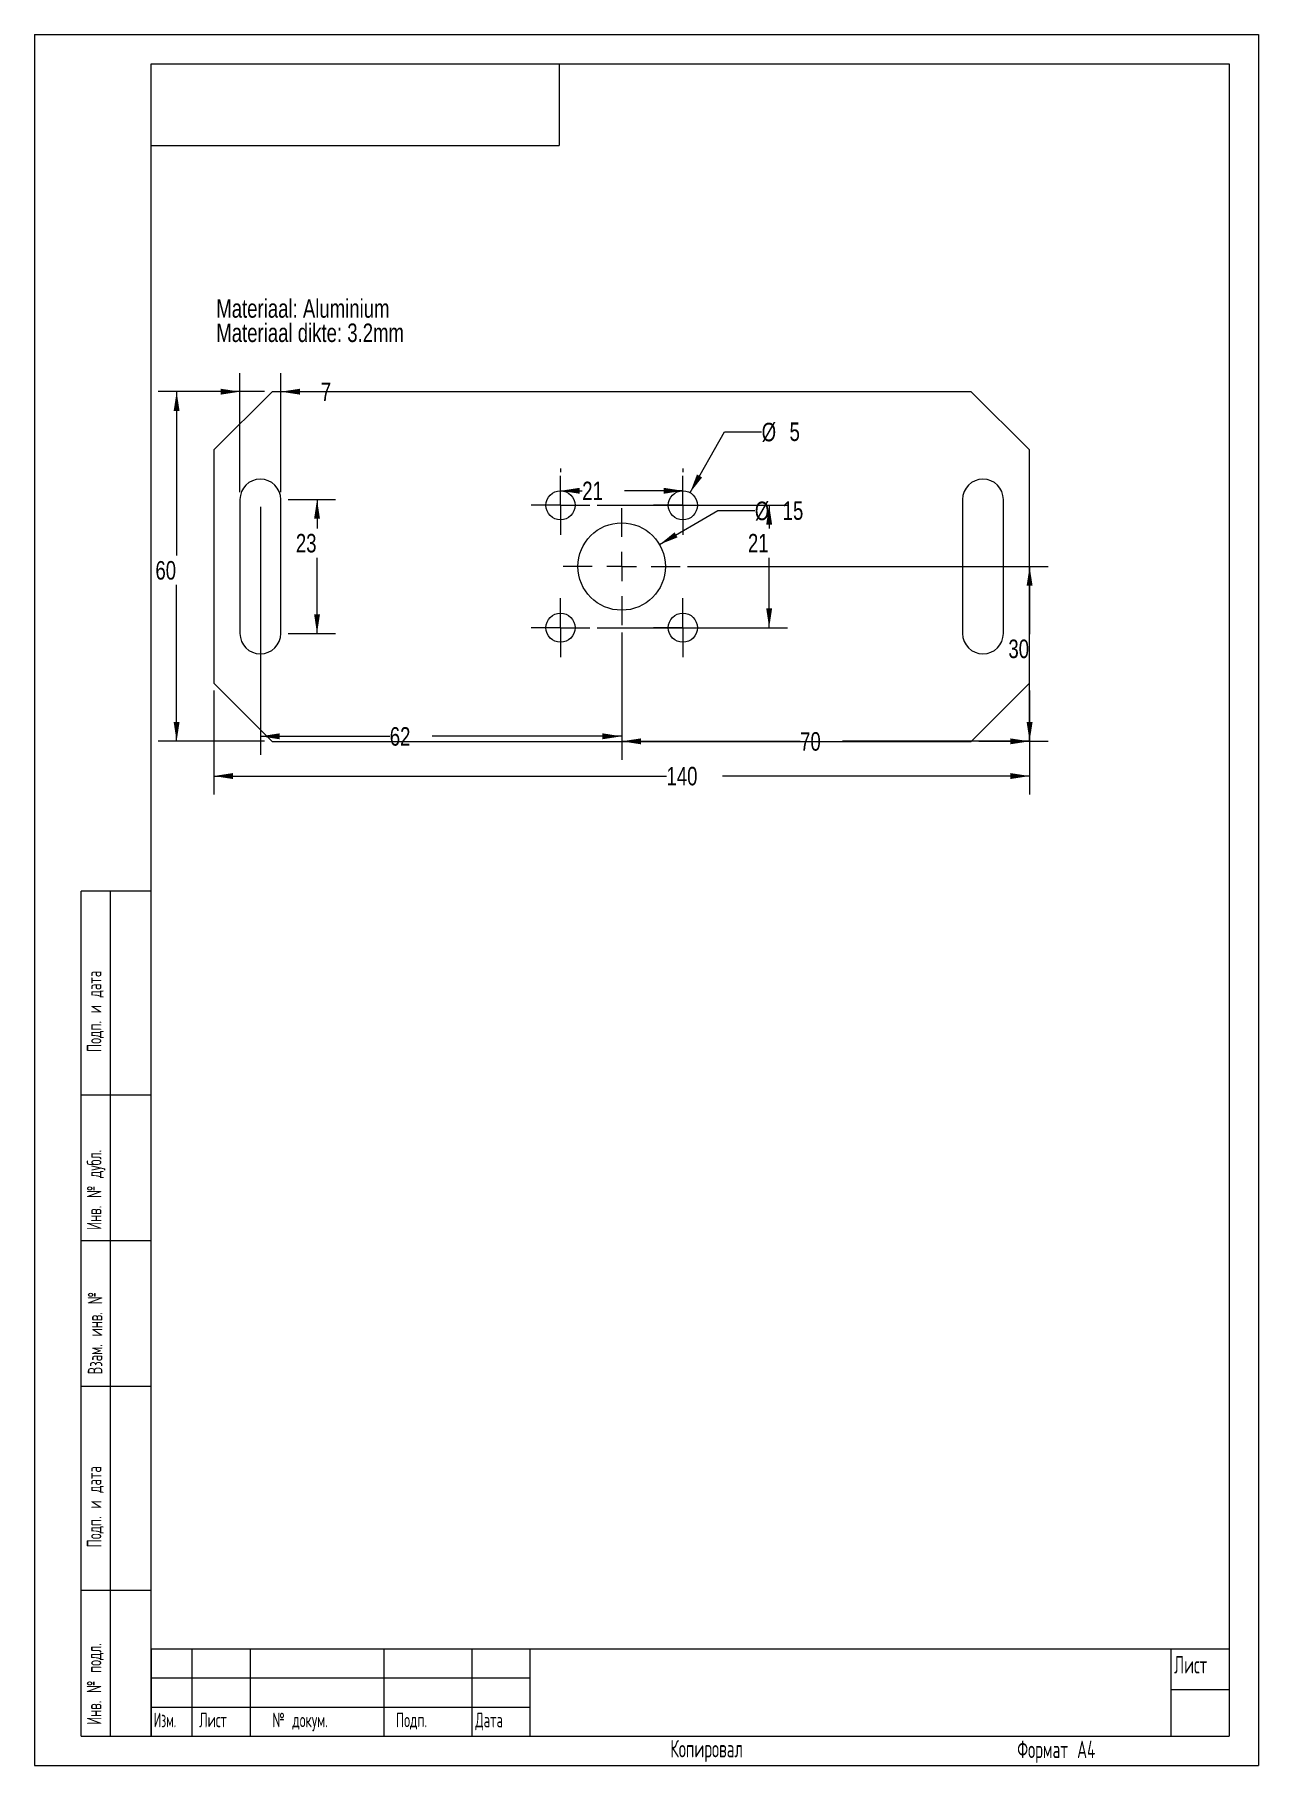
# Model space of a CAD drawing. Header units: millimetres. Extents: x 0 to 210, y 0 to 297.
import ezdxf

# ---------------------------------------------------------------- set-up
doc = ezdxf.new("R2010")
doc.units = ezdxf.units.MM
doc.styles.add('SLDTEXTSTYLE0', font='TXT', dxfattribs={"width": 0.75})
doc.styles.add('SLDTEXTSTYLE1', font='TXT', dxfattribs={"width": 0.605, "bigfont": 'bigfont'})
doc.styles.add('SLDTEXTSTYLE2', font='TXT', dxfattribs={"width": 0.559019, "bigfont": 'bigfont'})
doc.dimstyles.new('SLDDIMSTYLE0', dxfattribs={"dimtxt": 3.175, "dimasz": 3.302, "dimexe": 0, "dimexo": 0.0625, "dimgap": 0.79375, "dimtad": 0, "dimtih": 1, "dimtoh": 1, "dimrnd": 1e-09, "dimzin": 12, "dimdsep": 46, "dimtxsty": 'SLDTEXTSTYLE0', "dimsah": 1, "dimcen": 0.09, "dimadec": 0, "dimazin": 3, "dimtfac": 1, "dimtofl": 0, "dimtmove": 0, "dimatfit": 3, "dimfxl": 1, "dimfrac": 2, "dimtolj": 1, "dimtzin": 12, "dimarcsym": 0})
doc.dimstyles.new('SLDDIMSTYLE1', dxfattribs={"dimtxt": 3.175, "dimasz": 3.302, "dimexe": 0, "dimexo": 0.0625, "dimgap": 0.79375, "dimtad": 0, "dimtih": 1, "dimtoh": 1, "dimrnd": 1e-09, "dimzin": 12, "dimdsep": 46, "dimtxsty": 'SLDTEXTSTYLE0', "dimsah": 1, "dimcen": 0.09, "dimadec": 0, "dimazin": 3, "dimtfac": 1, "dimtmove": 0, "dimatfit": 0, "dimfxl": 1, "dimfrac": 2, "dimtolj": 1, "dimtzin": 12, "dimarcsym": 0})
doc.dimstyles.new('SLDDIMSTYLE2', dxfattribs={"dimtxt": 3.175, "dimasz": 3.302, "dimexe": 0, "dimexo": 0.0625, "dimgap": 0.79375, "dimtad": 0, "dimtih": 1, "dimtoh": 1, "dimrnd": 1e-09, "dimzin": 12, "dimdsep": 46, "dimtxsty": 'SLDTEXTSTYLE0', "dimsah": 1, "dimcen": 0, "dimadec": 0, "dimazin": 3, "dimtfac": 1, "dimtofl": 0, "dimtmove": 0, "dimatfit": 3, "dimfxl": 1, "dimfrac": 2, "dimtolj": 1, "dimtzin": 12, "dimarcsym": 0})

# ---------------------------------------------------------------- blocks, each defined once
blk = doc.blocks.new('SW_NOTE_0')
at = {"color": 0, "linetype": 'Continuous', "lineweight": 0, "char_height": 3.175, "attachment_point": 1, "style": 'SLDTEXTSTYLE0'}
for s, insert in [('Materiaal: Aluminium', (0, 4.09)), ('Materiaal dikte: 3.2mm', (0, -0.08))]:
    blk.add_mtext(s, dxfattribs=dict(at, insert=insert))
blk = doc.blocks.new('_D')
at = {"color": 7, "linetype": 'Continuous', "lineweight": 0}
for p, q in [((30.74, 184.46), (30.74, 166.6)), ((170.74, 184.46), (170.74, 166.6)), ((30.74, 169.77), (108.43, 169.77)), ((170.74, 169.77), (118.05, 169.77))]:
    blk.add_line(p, q, dxfattribs=at)
for points in [[(30.74, 169.77), (34.04, 169.26), (34.04, 170.28)], [(170.74, 169.77), (167.44, 170.28), (167.44, 169.26)]]:
    blk.add_solid(points, dxfattribs=at)
at = {"color": 7, "linetype": 'Continuous', "lineweight": 0, "insert": (108.43, 171.35, -1.5), "char_height": 3.175, "attachment_point": 1, "style": 'SLDTEXTSTYLE0'}
blk.add_mtext('140', dxfattribs=at)
blk = doc.blocks.new('_D_1')
at = {"color": 7, "linetype": 'Continuous', "lineweight": 0}
for p, q in [((39.47, 235.73), (21.19, 235.73)), ((24.37, 235.73), (24.37, 207.6)), ((24.37, 175.73), (24.37, 202.56)), ((39.47, 175.73), (21.19, 175.73))]:
    blk.add_line(p, q, dxfattribs=at)
for points in [[(24.37, 235.73), (23.86, 232.42), (24.87, 232.42)], [(24.37, 175.73), (24.87, 179.03), (23.86, 179.03)]]:
    blk.add_solid(points, dxfattribs=at)
at = {"color": 7, "linetype": 'Continuous', "lineweight": 0, "insert": (20.73, 206.66, -1.5), "char_height": 3.175, "attachment_point": 1, "style": 'SLDTEXTSTYLE0'}
blk.add_mtext('60', dxfattribs=at)
blk = doc.blocks.new('_D_2')
at = {"color": 7, "linetype": 'Continuous', "lineweight": 0}
for p, q in [((35.24, 218.5), (35.24, 238.9)), ((42.24, 218.5), (42.24, 238.9)), ((35.24, 235.73), (28.89, 235.73)), ((42.24, 235.73), (49.11, 235.73))]:
    blk.add_line(p, q, dxfattribs=at)
for points in [[(35.24, 235.73), (31.94, 236.23), (31.94, 235.22)], [(42.24, 235.73), (45.54, 235.22), (45.54, 236.23)]]:
    blk.add_solid(points, dxfattribs=at)
at = {"color": 7, "linetype": 'Continuous', "lineweight": 0, "insert": (49.11, 237.3, -1.5), "char_height": 3.17, "attachment_point": 1, "style": 'SLDTEXTSTYLE0'}
blk.add_mtext('7', dxfattribs=at)
blk = doc.blocks.new('_D_3')
at = {"color": 7, "linetype": 'Continuous', "lineweight": 0}
for p, q in [((43.51, 217.23), (51.64, 217.23)), ((48.46, 217.23), (48.46, 212.26)), ((48.46, 194.23), (48.46, 207.22)), ((43.51, 194.23), (51.64, 194.23))]:
    blk.add_line(p, q, dxfattribs=at)
for points in [[(48.46, 217.23), (47.96, 213.92), (48.97, 213.92)], [(48.46, 194.23), (48.97, 197.53), (47.96, 197.53)]]:
    blk.add_solid(points, dxfattribs=at)
at = {"color": 7, "linetype": 'Continuous', "lineweight": 0, "insert": (44.83, 211.32, -1.5), "char_height": 3.175, "attachment_point": 1, "style": 'SLDTEXTSTYLE0'}
blk.add_mtext('23', dxfattribs=at)
blk = doc.blocks.new('_D_4')
at = {"color": 7, "linetype": 'Continuous', "lineweight": 0}
for p, q in [((38.74, 215.96), (38.74, 173.42)), ((100.74, 194.42), (100.74, 173.42)), ((38.74, 176.59), (60.94, 176.59)), ((100.74, 176.59), (68.21, 176.59))]:
    blk.add_line(p, q, dxfattribs=at)
for points in [[(38.74, 176.59), (42.04, 176.08), (42.04, 177.1)], [(100.74, 176.59), (97.44, 177.1), (97.44, 176.08)]]:
    blk.add_solid(points, dxfattribs=at)
at = {"color": 7, "linetype": 'Continuous', "lineweight": 0, "insert": (60.94, 178.16, -1.5), "char_height": 3.175, "attachment_point": 1, "style": 'SLDTEXTSTYLE0'}
blk.add_mtext('62', dxfattribs=at)
blk = doc.blocks.new('_D_5')
at = {"color": 7, "linetype": 'Continuous', "lineweight": 0}
for p, q in [((90.24, 222.54), (90.24, 221.9)), ((111.24, 222.54), (111.24, 221.9)), ((90.24, 218.72), (93.97, 218.72)), ((111.24, 218.72), (101.25, 218.72))]:
    blk.add_line(p, q, dxfattribs=at)
for points in [[(90.24, 218.72), (93.54, 218.21), (93.54, 219.23)], [(111.24, 218.72), (107.94, 219.23), (107.94, 218.21)]]:
    blk.add_solid(points, dxfattribs=at)
at = {"color": 7, "linetype": 'Continuous', "lineweight": 0, "insert": (93.97, 220.29, -1.5), "char_height": 3.175, "attachment_point": 1, "style": 'SLDTEXTSTYLE0'}
blk.add_mtext('21', dxfattribs=at)
blk = doc.blocks.new('_D_6')
at = {"color": 7, "linetype": 'Continuous', "lineweight": 0}
for p, q in [((112.47, 218.4), (118.41, 228.85)), ((118.41, 228.85), (124.76, 228.85))]:
    blk.add_line(p, q, dxfattribs=at)
blk.add_solid([(112.47, 218.4), (114.55, 221.02), (113.66, 221.52)], dxfattribs=at)
at = {"color": 7, "linetype": 'Continuous', "lineweight": 0, "attachment_point": 1, "style": 'SLDTEXTSTYLE0'}
for s, insert, char_height in [('%%c', (124.76, 230.39, -1.5), 3.175), ('5', (129.55, 230.44, -1.5), 3.17)]:
    blk.add_mtext(s, dxfattribs=dict(at, insert=insert, char_height=char_height))
blk = doc.blocks.new('_D_7')
at = {"color": 7, "linetype": 'Continuous', "lineweight": 0}
for p, q in [((107.22, 209.5), (117.24, 215.32)), ((117.24, 215.32), (123.59, 215.32))]:
    blk.add_line(p, q, dxfattribs=at)
blk.add_solid([(107.22, 209.5), (110.33, 210.72), (109.82, 211.59)], dxfattribs=at)
at = {"color": 7, "linetype": 'Continuous', "lineweight": 0, "char_height": 3.175, "attachment_point": 1, "style": 'SLDTEXTSTYLE0'}
for s, insert in [('%%c', (123.59, 216.86, -1.5)), ('15', (128.37, 216.91, -1.5))]:
    blk.add_mtext(s, dxfattribs=dict(at, insert=insert))
blk = doc.blocks.new('_D_8')
at = {"color": 7, "linetype": 'Continuous', "lineweight": 0}
for p, q in [((96.55, 216.23), (129.22, 216.23)), ((126.05, 216.23), (126.05, 212.26)), ((126.05, 195.23), (126.05, 207.22)), ((96.55, 195.23), (129.22, 195.23))]:
    blk.add_line(p, q, dxfattribs=at)
for points in [[(126.05, 216.23), (125.54, 212.92), (126.56, 212.92)], [(126.05, 195.23), (126.56, 198.53), (125.54, 198.53)]]:
    blk.add_solid(points, dxfattribs=at)
at = {"color": 7, "linetype": 'Continuous', "lineweight": 0, "insert": (122.41, 211.32, -1.5), "char_height": 3.175, "attachment_point": 1, "style": 'SLDTEXTSTYLE0'}
blk.add_mtext('21', dxfattribs=at)
blk = doc.blocks.new('_D_9')
at = {"color": 7, "linetype": 'Continuous', "lineweight": 0}
for p, q in [((100.74, 194.42), (100.74, 172.55)), ((170.74, 184.46), (170.74, 172.55)), ((100.74, 175.73), (131.36, 175.73)), ((170.74, 175.73), (138.63, 175.73))]:
    blk.add_line(p, q, dxfattribs=at)
for points in [[(100.74, 175.73), (104.04, 175.22), (104.04, 176.23)], [(170.74, 175.73), (167.44, 176.23), (167.44, 175.22)]]:
    blk.add_solid(points, dxfattribs=at)
at = {"color": 7, "linetype": 'Continuous', "lineweight": 0, "insert": (131.36, 177.3, -1.5), "char_height": 3.175, "attachment_point": 1, "style": 'SLDTEXTSTYLE0'}
blk.add_mtext('70', dxfattribs=at)
blk = doc.blocks.new('_D_10')
at = {"color": 7, "linetype": 'Continuous', "lineweight": 0}
for p, q in [((112.05, 205.73), (173.91, 205.73)), ((170.74, 205.73), (170.74, 194.14)), ((170.74, 175.73), (170.74, 189.1)), ((162.01, 175.73), (173.91, 175.73))]:
    blk.add_line(p, q, dxfattribs=at)
for points in [[(170.74, 205.73), (170.23, 202.42), (171.25, 202.42)], [(170.74, 175.73), (171.25, 179.03), (170.23, 179.03)]]:
    blk.add_solid(points, dxfattribs=at)
at = {"color": 7, "linetype": 'Continuous', "lineweight": 0, "insert": (167.1, 193.19, -1.5), "char_height": 3.175, "attachment_point": 1, "style": 'SLDTEXTSTYLE0'}
blk.add_mtext('30', dxfattribs=at)
blk = doc.blocks.new('SW_CENTERMARKSYMBOL_0')
at = {"color": 0, "linetype": 'Continuous', "lineweight": 0}
for p, q in [((0, 5.08), (0, 10.04)), ((-5.08, 0), (-10.04, 0)), ((0, 0), (-2.54, 0)), ((0, 0), (0, 2.54)), ((0, 0), (0, -2.54)), ((0, 0), (2.54, 0)), ((5.08, 0), (10.04, 0)), ((0, -5.08), (0, -10.04))]:
    blk.add_line(p, q, dxfattribs=at)
blk = doc.blocks.new('SW_CENTERMARKSYMBOL_1')
at = {"color": 0, "linetype": 'Continuous', "lineweight": 0}
for p, q in [((0, 2.54), (0, 5.04)), ((-2.54, 0), (-5.04, 0)), ((0, 0), (-2.54, 0)), ((0, 0), (0, 2.54)), ((0, 0), (0, -2.54)), ((0, 0), (2.54, 0)), ((2.54, 0), (5.04, 0)), ((0, -2.54), (0, -5.04))]:
    blk.add_line(p, q, dxfattribs=at)
blk = doc.blocks.new('SW_CENTERMARKSYMBOL_2')
at = {"color": 0, "linetype": 'Continuous', "lineweight": 0}
for p, q in [((0, 2.54), (0, 5.04)), ((-2.54, 0), (-5.04, 0)), ((0, 0), (-2.54, 0)), ((0, 0), (0, 2.54)), ((0, 0), (0, -2.54)), ((0, 0), (2.54, 0)), ((2.54, 0), (5.04, 0)), ((0, -2.54), (0, -5.04))]:
    blk.add_line(p, q, dxfattribs=at)
blk = doc.blocks.new('SW_CENTERMARKSYMBOL_3')
at = {"color": 0, "linetype": 'Continuous', "lineweight": 0}
for p, q in [((0, 2.54), (0, 5.04)), ((-2.54, 0), (-5.04, 0)), ((0, 0), (-2.54, 0)), ((0, 0), (0, 2.54)), ((0, 0), (0, -2.54)), ((0, 0), (2.54, 0)), ((2.54, 0), (5.04, 0)), ((0, -2.54), (0, -5.04))]:
    blk.add_line(p, q, dxfattribs=at)
blk = doc.blocks.new('SW_CENTERMARKSYMBOL_4')
at = {"color": 0, "linetype": 'Continuous', "lineweight": 0}
for p, q in [((0, 2.54), (0, 5.04)), ((-2.54, 0), (-5.04, 0)), ((0, 0), (-2.54, 0)), ((0, 0), (0, 2.54)), ((0, 0), (0, -2.54)), ((0, 0), (2.54, 0)), ((2.54, 0), (5.04, 0)), ((0, -2.54), (0, -5.04))]:
    blk.add_line(p, q, dxfattribs=at)

msp = doc.modelspace()

# ---------------------------------------------------------------- linework, layer by layer
at = {"color": 7, "linetype": 'Continuous', "lineweight": 0}
for p, q in [((0, 297), (210, 297)), ((0, 297), (0, 0)), ((210, 297), (210, 0)), ((20, 15), (85, 15)), ((0, 0), (210, 0))]:
    msp.add_line(p, q, dxfattribs=at)
at = {"color": 7, "linetype": 'Continuous', "lineweight": 15}
for p, q in [((20, 5), (20, 292)), ((20, 292), (205, 292)), ((90, 292), (90, 278)), ((205, 292), (205, 5)), ((20, 278), (90, 278)), ((40.739, 235.726), (30.739, 225.726)), ((160.739, 235.726), (40.739, 235.726)), ((170.739, 225.726), (160.739, 235.726)), ((30.739, 225.726), (30.739, 185.726)), ((170.739, 185.726), (170.739, 225.726)), ((35.239, 217.226), (35.239, 194.226)), ((42.239, 194.226), (42.239, 217.226)), ((159.239, 217.226), (159.239, 194.226)), ((166.239, 194.226), (166.239, 217.226)), ((30.739, 185.726), (40.739, 175.726)), ((160.739, 175.726), (170.739, 185.726)), ((40.739, 175.726), (160.739, 175.726)), ((20, 150), (8, 150)), ((8, 5), (8, 150)), ((13, 5), (13, 150)), ((20, 5), (20, 150)), ((20, 115), (8, 115)), ((20, 90), (8, 90)), ((20, 65), (8, 65)), ((20, 30), (8, 30)), ((20, 20), (20, 5)), ((20, 20), (205, 20)), ((27, 20), (27, 5)), ((37, 20), (37, 5)), ((60, 5), (60, 20)), ((75, 20), (75, 5)), ((85, 20), (85, 5)), ((195, 20), (195, 5)), ((195, 20), (195, 5)), ((195, 13), (205, 13)), ((20, 10), (85, 10)), ((8, 5), (20, 5)), ((20, 5), (205, 5))]:
    msp.add_line(p, q, dxfattribs=at)
for centre, radius in [((90.239, 216.226), 2.5), ((111.239, 216.226), 2.5), ((100.739, 205.726), 7.5), ((90.239, 195.226), 2.5), ((111.239, 195.226), 2.5)]:
    msp.add_circle(centre, radius, dxfattribs=at)
for centre, start, end in [((38.739, 217.226), 0, 180), ((162.739, 217.226), 0, 180), ((38.739, 194.226), 180, 0), ((162.739, 194.226), 180, 0)]:
    msp.add_arc(centre, 3.5, start, end, dxfattribs=at)

# ---------------------------------------------------------------- block references
at = {"color": 7, "linetype": 'Continuous', "lineweight": 0}
for name, p in [('SW_NOTE_0', (31.173, 247.505)), ('SW_CENTERMARKSYMBOL_1', (90.239, 216.226)), ('SW_CENTERMARKSYMBOL_2', (111.239, 216.226)), ('SW_CENTERMARKSYMBOL_0', (100.739, 205.726)), ('SW_CENTERMARKSYMBOL_4', (90.239, 195.226)), ('SW_CENTERMARKSYMBOL_3', (111.239, 195.226))]:
    msp.add_blockref(name, p, dxfattribs=at)

# ---------------------------------------------------------------- texts
at = {"color": 7, "linetype": 'Continuous', "lineweight": 0, "char_height": 2.5, "attachment_point": 1, "rotation": 90, "style": 'SLDTEXTSTYLE1'}
for s, insert in [('\\M+18450\\M+18480\\M+18474\\M+18481. \\M+18479 \\M+18474\\M+18470\\M+18484\\M+18470', (8.961, 122.423)), ('\\M+18449\\M+1847E\\M+18472. \\M+18782 \\M+18474\\M+18485\\M+18471\\M+1847C.', (8.97, 91.893)), ('\\M+18442\\M+18478\\M+18470\\M+1847D. \\M+18479\\M+1847E\\M+18472. \\M+18782', (9.127, 67.078)), ('\\M+18450\\M+18480\\M+18474\\M+18481. \\M+18479 \\M+18474\\M+18470\\M+18484\\M+18470', (8.966, 37.413)), ('\\M+18449\\M+1847E\\M+18472. \\M+18782 \\M+18481\\M+18480\\M+18474\\M+1847C.', (8.957, 6.957))]:
    msp.add_mtext(s, dxfattribs=dict(at, insert=insert))
at = {"color": 7, "linetype": 'Continuous', "lineweight": 0, "attachment_point": 1}
for s, insert, char_height, style in [('\\M+1844C\\M+18479\\M+18483\\M+18484', (195.532, 18.77), 3, 'SLDTEXTSTYLE1'), ('\\M+18449\\M+18478\\M+1847D.', (20.441, 9.042), 2.5, 'SLDTEXTSTYLE2'), ('\\M+1844C\\M+18479\\M+18483\\M+18484', (28.244, 9.042), 2.5, 'SLDTEXTSTYLE1'), ('\\M+18782 \\M+18474\\M+18480\\M+1847B\\M+18485\\M+1847D.', (40.802, 9.042), 2.5, 'SLDTEXTSTYLE1'), ('\\M+18450\\M+18480\\M+18474\\M+18481.', (62.014, 9.042), 2.5, 'SLDTEXTSTYLE1'), ('\\M+18444\\M+18470\\M+18484\\M+18470', (75.63, 9.036), 2.5, 'SLDTEXTSTYLE1'), ('\\M+1844B\\M+18480\\M+18481\\M+18479\\M+18482\\M+18480\\M+18472\\M+18470\\M+1847C', (109.095, 4.371), 3, 'SLDTEXTSTYLE1'), ('\\M+18455\\M+18480\\M+18482\\M+1847D\\M+18470\\M+18484 \\M+184404', (168.617, 4.246), 3, 'SLDTEXTSTYLE1')]:
    msp.add_mtext(s, dxfattribs=dict(at, insert=insert, char_height=char_height, style=style))

# ---------------------------------------------------------------- dimensions: what is measured, and where the dimension line sits
at = {"color": 7, "linetype": 'Continuous', "lineweight": 0}
for base, p1, p2, dimstyle, picture, middle in [((42.239, 235.726), (35.239, 217.226), (42.239, 217.226), 'SLDDIMSTYLE1', '_D_2', (51.57, 235.726)), ((111.239, 218.722), (90.239, 221.266), (111.239, 221.266), 'SLDDIMSTYLE0', '_D_5', (97.61, 218.722)), ((100.739, 176.591), (38.739, 217.226), (100.739, 195.686), 'SLDDIMSTYLE0', '_D_4', (64.571, 176.591)), ((170.739, 175.726), (100.739, 195.686), (170.739, 185.726), 'SLDDIMSTYLE0', '_D_9', (134.998, 175.726)), ((30.739, 169.773), (170.739, 185.726), (30.739, 185.726), 'SLDDIMSTYLE0', '_D', (113.238, 169.773))]:
    dim = msp.add_linear_dim(base=base, p1=p1, p2=p2, dimstyle=dimstyle, dxfattribs=at)
    dim.commit()
    dim.dimension.update_dxf_attribs({"geometry": picture, "text_midpoint": middle, "dimtype": 160})
for base, p1, p2, picture, middle in [((24.366, 175.726), (40.739, 235.726), (40.739, 175.726), '_D_1', (24.366, 205.082)), ((48.464, 217.226), (42.239, 194.226), (42.239, 217.226), '_D_3', (48.464, 209.743)), ((126.047, 195.226), (95.279, 216.226), (95.279, 195.226), '_D_8', (126.047, 209.743)), ((170.739, 175.726), (110.779, 205.726), (160.739, 175.726), '_D_10', (170.739, 191.618))]:
    dim = msp.add_linear_dim(base=base, p1=p1, p2=p2, angle=90, dimstyle='SLDDIMSTYLE0', dxfattribs=at)
    dim.commit()
    dim.dimension.update_dxf_attribs({"geometry": picture, "text_midpoint": middle, "dimtype": 160})
for p1, p2, picture, middle in [((110.004, 214.052), (112.473, 218.4), '_D_6', (129.616, 228.849)), ((94.255, 201.956), (107.222, 209.496), '_D_7', (129.616, 215.319))]:
    dim = msp.add_diameter_dim_2p(p1=p1, p2=p2, dimstyle='SLDDIMSTYLE2', dxfattribs=at)
    dim.commit()
    dim.dimension.update_dxf_attribs({"geometry": picture, "text_midpoint": middle, "dimtype": 163})

doc.saveas('drawing.dxf')
